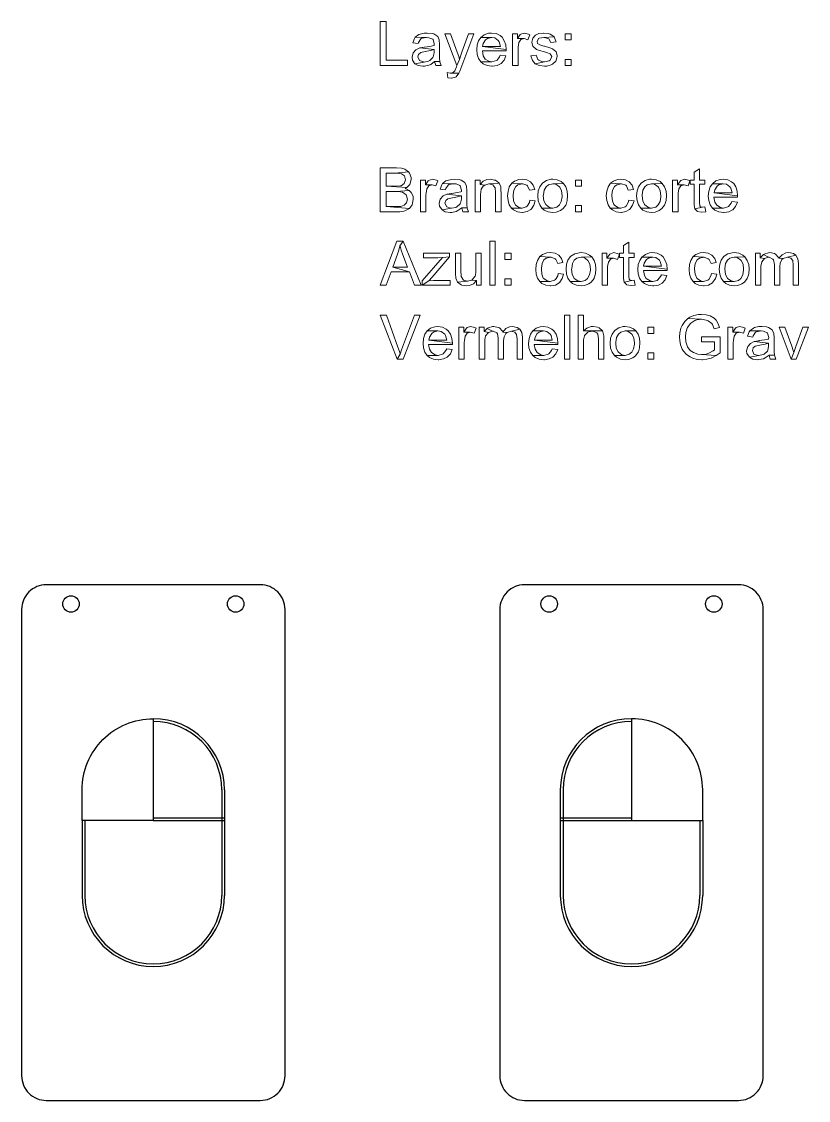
# Model space of a CAD drawing. Header units: millimetres. Extents: x 2660 to 3189, y 1376 to 1573.
# Drawn here: x 2660 to 2803.4, y 1376.2 to 1572.8 of the extents above; entities that cross this region are included whole.
import ezdxf

# ---------------------------------------------------------------- set-up
doc = ezdxf.new("R2010")
doc.units = ezdxf.units.MM

msp = doc.modelspace()

# ---------------------------------------------------------------- linework, layer by layer
at = {"color": 5}
for p, q in [((2696.51, 1432.78), (2696.51, 1413.54)), ((2697.01, 1432.78), (2697.01, 1413.54)), ((2758.2, 1432.78), (2758.2, 1413.54)), ((2758.7, 1432.78), (2758.7, 1413.54)), ((2671.06, 1427.16), (2671.06, 1413.54)), ((2671.56, 1427.16), (2671.56, 1413.54)), ((2684.04, 1427.66), (2697.01, 1427.66)), ((2684.04, 1427.16), (2697.01, 1427.16)), ((2758.2, 1427.66), (2771.18, 1427.66)), ((2758.2, 1427.16), (2771.18, 1427.16)), ((2783.65, 1427.16), (2783.65, 1413.54)), ((2784.15, 1427.16), (2784.15, 1413.54))]:
    msp.add_line(p, q, dxfattribs=at)
at = {"color": 6, "lineweight": 0}
for points in [[(2726.45, 1572.82), (2725.38, 1572.82), (2725.38, 1564.81), (2730.38, 1564.81), (2730.38, 1565.77), (2726.45, 1565.77)], [(2731.78, 1569.96), (2731.65, 1569.76), (2731.36, 1568.96), (2732.31, 1568.83), (2732.38, 1569.04), (2732.8, 1569.7), (2732.97, 1569.79), (2733.82, 1569.93)], [(2733.97, 1570.74), (2733.42, 1570.72), (2732.65, 1570.55), (2732.42, 1570.44), (2731.78, 1569.96), (2733.82, 1569.93), (2734.25, 1569.89), (2734.95, 1569.59), (2735.01, 1569.53), (2735.22, 1568.74), (2735.22, 1568.49), (2735.14, 1568.47), (2734.44, 1568.3), (2733.46, 1568.17), (2733.4, 1568.15), (2732.59, 1568.02), (2735.22, 1567.72), (2735.22, 1567.36), (2735.2, 1567.15), (2735.05, 1566.39), (2734.99, 1566.28), (2734.42, 1565.71), (2734.2, 1565.62), (2733.4, 1565.45), (2731.7, 1565.15), (2732.29, 1564.81), (2733.16, 1564.69), (2733.44, 1564.71), (2734.25, 1564.88), (2734.59, 1565.03), (2735.29, 1565.54), (2736.26, 1565.54), (2736.22, 1566.15), (2736.2, 1567.26), (2736.2, 1568.55), (2736.2, 1568.66), (2736.16, 1569.47), (2735.86, 1570.13), (2735.16, 1570.57), (2734.84, 1570.66)], [(2738.22, 1570.61), (2737.18, 1570.61), (2739.37, 1564.81), (2739.86, 1565.92), (2739.69, 1566.47), (2739.43, 1567.26)], [(2742.47, 1570.61), (2741.49, 1570.61), (2740.26, 1567.24), (2740.09, 1566.73), (2739.86, 1565.92), (2739.37, 1564.81), (2739.28, 1564.58), (2738.99, 1563.84), (2738.67, 1563.54), (2738.14, 1563.43), (2739.73, 1563.41), (2739.92, 1563.81), (2740.28, 1564.73)], [(2743.75, 1569.93), (2743.32, 1569.34), (2743.07, 1568.57), (2742.98, 1567.66), (2743.07, 1566.85), (2743.3, 1566.09), (2743.72, 1565.47), (2745.74, 1565.49), (2745.21, 1565.58), (2744.53, 1566), (2744.17, 1566.6), (2744, 1567.47), (2748.31, 1567.47), (2748.31, 1567.72), (2744.04, 1568.28), (2744.15, 1568.83), (2744.57, 1569.49), (2744.91, 1569.74), (2745.7, 1569.93)], [(2745.68, 1570.74), (2745.11, 1570.7), (2744.36, 1570.42), (2743.75, 1569.93), (2745.7, 1569.93), (2746.27, 1569.85), (2746.91, 1569.38), (2747.08, 1569.13), (2747.29, 1568.28), (2744.04, 1568.28), (2748.31, 1567.72), (2748.25, 1568.57), (2748, 1569.34), (2747.59, 1569.96), (2747.23, 1570.27), (2746.51, 1570.64)], [(2750.4, 1570.61), (2749.5, 1570.61), (2749.5, 1564.81), (2750.5, 1564.81), (2750.5, 1567.85), (2750.5, 1568.19), (2750.65, 1569), (2751.01, 1569.53), (2751.61, 1569.72), (2750.4, 1569.74)], [(2751.65, 1570.74), (2751.01, 1570.55), (2750.91, 1570.47), (2750.4, 1569.74), (2751.61, 1569.72), (2752.31, 1569.51), (2752.65, 1570.42), (2752.42, 1570.55)], [(2755.14, 1570.74), (2755.11, 1570.74), (2754.31, 1570.64), (2753.67, 1570.34), (2753.2, 1569.81), (2753.01, 1569.08), (2753.22, 1568.3), (2753.24, 1568.28), (2753.86, 1567.75), (2754.39, 1567.55), (2755.35, 1567.28), (2755.67, 1567.19), (2756.37, 1566.94), (2756.64, 1566.43), (2756.33, 1565.77), (2756.16, 1565.66), (2755.33, 1565.49), (2753.61, 1565.15), (2753.73, 1565.07), (2754.41, 1564.79), (2755.33, 1564.69), (2755.77, 1564.71), (2756.54, 1564.94), (2756.79, 1565.05), (2757.37, 1565.6), (2757.45, 1565.75), (2757.66, 1566.51), (2757.66, 1566.6), (2757.43, 1567.36), (2757.41, 1567.36), (2756.77, 1567.87), (2756.28, 1568.06), (2755.33, 1568.34), (2755.22, 1568.36), (2754.46, 1568.6), (2754.07, 1568.85), (2753.97, 1569.19), (2754.24, 1569.72), (2754.37, 1569.79), (2755.22, 1569.93), (2757.11, 1570.02), (2757.05, 1570.1), (2756.35, 1570.55), (2756.01, 1570.66)], [(2757.11, 1570.02), (2755.22, 1569.93), (2755.35, 1569.93), (2756.11, 1569.68), (2756.47, 1569), (2757.43, 1569.13), (2757.41, 1569.28)], [(2760.21, 1570.61), (2759.09, 1570.61), (2759.09, 1569.49), (2760.21, 1569.49)], [(2732.59, 1568.02), (2731.89, 1567.68), (2731.38, 1567.13), (2731.19, 1566.34), (2731.27, 1565.81), (2731.7, 1565.15), (2733.4, 1565.45), (2733.27, 1565.47), (2732.52, 1565.73), (2732.23, 1566.39), (2732.38, 1566.85), (2732.76, 1567.17), (2732.78, 1567.17), (2733.61, 1567.36), (2734.54, 1567.53), (2735.22, 1567.72)], [(2736.26, 1565.54), (2735.29, 1565.54), (2735.5, 1564.81), (2736.52, 1564.81), (2736.26, 1565.51)], [(2747.27, 1566.68), (2747.15, 1566.39), (2746.68, 1565.79), (2746.55, 1565.71), (2745.74, 1565.49), (2743.72, 1565.47), (2744.17, 1565.11), (2744.89, 1564.79), (2745.74, 1564.69), (2745.87, 1564.69), (2746.72, 1564.83), (2747.4, 1565.17), (2747.42, 1565.2), (2747.95, 1565.79), (2748.29, 1566.56)], [(2753.82, 1566.7), (2752.84, 1566.56), (2753.12, 1565.75), (2753.61, 1565.15), (2755.33, 1565.49), (2754.99, 1565.51), (2754.29, 1565.81), (2754.14, 1565.94)], [(2760.21, 1565.94), (2759.09, 1565.94), (2759.09, 1564.81), (2760.21, 1564.81)], [(2737.58, 1563.52), (2737.69, 1562.58), (2738.33, 1562.48), (2738.35, 1562.48), (2739.13, 1562.69), (2739.2, 1562.75), (2739.73, 1563.41), (2738.14, 1563.43)], [(2728.38, 1546.15), (2725.38, 1546.15), (2725.38, 1538.16), (2728.44, 1538.16), (2728.95, 1538.16), (2729.72, 1538.29), (2729.87, 1538.33), (2730.59, 1538.7), (2730.7, 1538.76), (2726.45, 1539.1), (2726.45, 1541.84), (2728.3, 1541.84), (2730.68, 1542.05), (2729.91, 1542.41), (2730.21, 1542.58), (2726.45, 1542.8), (2726.45, 1545.22), (2728.04, 1545.22), (2730.53, 1545.43), (2729.87, 1545.92), (2729.29, 1546.09)], [(2783.57, 1545.98), (2782.59, 1545.39), (2782.59, 1543.94), (2781.87, 1543.94), (2781.87, 1543.18), (2782.59, 1543.18), (2782.59, 1539.84), (2782.59, 1539.4), (2782.72, 1538.7), (2784.12, 1538.99), (2783.78, 1539.06), (2783.61, 1539.25), (2783.57, 1539.8), (2783.57, 1543.18), (2784.55, 1543.18), (2784.55, 1543.94), (2783.57, 1543.94)], [(2730.53, 1545.43), (2728.04, 1545.22), (2728.55, 1545.2), (2729.25, 1545.09), (2729.8, 1544.69), (2730, 1543.99), (2729.78, 1543.29), (2729.19, 1542.88), (2729.06, 1542.86), (2728.17, 1542.8), (2726.45, 1542.8), (2730.21, 1542.58), (2730.76, 1543.14), (2730.85, 1543.31), (2731.04, 1544.11), (2731.02, 1544.39), (2730.72, 1545.18)], [(2733.63, 1543.94), (2732.74, 1543.94), (2732.74, 1538.16), (2733.71, 1538.16), (2733.71, 1541.18), (2733.74, 1541.54), (2733.88, 1542.33), (2734.25, 1542.88), (2734.84, 1543.07), (2733.63, 1543.07)], [(2734.88, 1544.07), (2734.25, 1543.88), (2734.14, 1543.8), (2733.63, 1543.07), (2734.84, 1543.07), (2735.54, 1542.86), (2735.88, 1543.77), (2735.65, 1543.9)], [(2738.92, 1544.07), (2738.39, 1544.05), (2737.6, 1543.88), (2737.37, 1543.77), (2736.73, 1543.29), (2738.77, 1543.26), (2739.22, 1543.24), (2739.9, 1542.95), (2739.96, 1542.88), (2740.18, 1542.1), (2740.18, 1541.84), (2740.09, 1541.8), (2739.39, 1541.65), (2738.41, 1541.5), (2738.35, 1541.48), (2737.54, 1541.35), (2740.18, 1541.05), (2740.18, 1540.71), (2740.18, 1540.48), (2740.01, 1539.72), (2739.94, 1539.61), (2739.37, 1539.04), (2739.18, 1538.95), (2738.35, 1538.8), (2736.65, 1538.5), (2737.24, 1538.14), (2738.11, 1538.02), (2738.41, 1538.04), (2739.2, 1538.21), (2739.54, 1538.38), (2740.26, 1538.87), (2741.22, 1538.89), (2741.17, 1539.5), (2741.15, 1540.59), (2741.15, 1541.88), (2741.15, 1541.99), (2741.11, 1542.8), (2740.81, 1543.48), (2740.13, 1543.9), (2739.79, 1544.01)], [(2743.58, 1543.94), (2742.68, 1543.94), (2742.68, 1538.16), (2743.66, 1538.16), (2743.66, 1541.33), (2743.79, 1542.27), (2744.13, 1542.84), (2744.43, 1543.03), (2743.58, 1543.14)], [(2745.4, 1544.07), (2744.83, 1544.01), (2744.13, 1543.71), (2743.58, 1543.14), (2744.43, 1543.03), (2745.21, 1543.22), (2747.04, 1543.39), (2747.02, 1543.41), (2746.38, 1543.9), (2746.23, 1543.94)], [(2751.23, 1544.07), (2750.63, 1544.01), (2749.87, 1543.73), (2749.36, 1543.37), (2751.27, 1543.26), (2751.37, 1543.26), (2752.12, 1542.99), (2752.25, 1542.86), (2752.59, 1542.1), (2753.54, 1542.24), (2753.29, 1543.01), (2752.78, 1543.6), (2752.78, 1543.6), (2752.1, 1543.97)], [(2756.84, 1544.07), (2756.47, 1544.07), (2755.69, 1543.86), (2755.01, 1543.43), (2754.88, 1543.33), (2754.46, 1542.71), (2754.2, 1541.97), (2754.12, 1541.05), (2754.2, 1540.16), (2754.46, 1539.4), (2754.86, 1538.8), (2756.84, 1538.82), (2756.26, 1538.93), (2755.6, 1539.4), (2755.54, 1539.48), (2755.22, 1540.14), (2755.11, 1541.05), (2755.14, 1541.22), (2755.26, 1542.1), (2755.6, 1542.71), (2756.05, 1543.07), (2756.84, 1543.26), (2758.79, 1543.31), (2758.39, 1543.65), (2757.66, 1543.97)], [(2762.08, 1543.94), (2760.96, 1543.94), (2760.96, 1542.84), (2762.08, 1542.84)], [(2769.23, 1544.07), (2768.63, 1544.01), (2767.87, 1543.73), (2767.36, 1543.37), (2769.27, 1543.26), (2769.37, 1543.26), (2770.12, 1542.99), (2770.25, 1542.86), (2770.59, 1542.1), (2771.54, 1542.24), (2771.29, 1543.01), (2770.78, 1543.6), (2770.78, 1543.6), (2770.1, 1543.97)], [(2774.84, 1544.07), (2774.47, 1544.07), (2773.69, 1543.86), (2773.01, 1543.43), (2772.88, 1543.33), (2772.46, 1542.71), (2772.2, 1541.97), (2772.12, 1541.05), (2772.2, 1540.16), (2772.46, 1539.4), (2772.86, 1538.8), (2774.84, 1538.82), (2774.26, 1538.93), (2773.6, 1539.4), (2773.54, 1539.48), (2773.22, 1540.14), (2773.11, 1541.05), (2773.14, 1541.22), (2773.26, 1542.1), (2773.6, 1542.71), (2774.05, 1543.07), (2774.84, 1543.26), (2776.79, 1543.31), (2776.39, 1543.65), (2775.66, 1543.97)], [(2779.57, 1543.94), (2778.68, 1543.94), (2778.68, 1538.16), (2779.66, 1538.16), (2779.66, 1541.18), (2779.68, 1541.54), (2779.83, 1542.33), (2780.19, 1542.88), (2780.76, 1543.07), (2779.57, 1543.07)], [(2780.83, 1544.07), (2780.19, 1543.88), (2780.08, 1543.8), (2779.57, 1543.07), (2780.76, 1543.07), (2781.49, 1542.86), (2781.83, 1543.77), (2781.59, 1543.9)], [(2787.88, 1544.07), (2787.31, 1544.03), (2786.57, 1543.77), (2785.93, 1543.26), (2787.9, 1543.26), (2788.48, 1543.18), (2789.12, 1542.71), (2789.29, 1542.46), (2789.5, 1541.61), (2786.25, 1541.61), (2790.52, 1541.05), (2790.45, 1541.93), (2790.2, 1542.67), (2789.8, 1543.29), (2789.41, 1543.63), (2788.71, 1543.97)], [(2730.68, 1542.05), (2728.3, 1541.84), (2728.72, 1541.84), (2729.46, 1541.71), (2730.1, 1541.25), (2730.1, 1541.25), (2730.34, 1540.48), (2730.17, 1539.8), (2729.76, 1539.35), (2729.15, 1539.14), (2728.44, 1539.1), (2726.45, 1539.1), (2730.7, 1538.76), (2731.19, 1539.44), (2731.29, 1539.65), (2731.42, 1540.48), (2731.38, 1540.97), (2731.04, 1541.69)], [(2736.73, 1543.29), (2736.6, 1543.09), (2736.31, 1542.29), (2737.26, 1542.16), (2737.33, 1542.39), (2737.75, 1543.03), (2737.92, 1543.12), (2738.77, 1543.26)], [(2747.04, 1543.39), (2745.21, 1543.22), (2745.89, 1543.05), (2746.3, 1542.58), (2746.32, 1542.52), (2746.4, 1541.67), (2746.4, 1538.16), (2747.4, 1538.16), (2747.4, 1541.71), (2747.38, 1541.88), (2747.34, 1542.67)], [(2749.36, 1543.37), (2748.91, 1542.67), (2748.89, 1542.65), (2748.68, 1541.9), (2748.59, 1541.03), (2748.68, 1540.18), (2748.91, 1539.42), (2749.31, 1538.8), (2751.23, 1538.82), (2750.69, 1538.91), (2750.06, 1539.35), (2749.97, 1539.46), (2749.7, 1540.12), (2749.61, 1541.05), (2749.61, 1541.25), (2749.74, 1542.12), (2750.08, 1542.75), (2750.48, 1543.09), (2751.27, 1543.26)], [(2758.79, 1543.31), (2756.84, 1543.26), (2757.39, 1543.18), (2758.05, 1542.71), (2758.11, 1542.65), (2758.43, 1541.99), (2758.54, 1541.08), (2758.54, 1540.88), (2758.39, 1540.01), (2758.05, 1539.4), (2757.6, 1539.01), (2756.84, 1538.82), (2754.86, 1538.8), (2755.26, 1538.46), (2755.99, 1538.14), (2756.84, 1538.02), (2757.47, 1538.1), (2758.24, 1538.38), (2758.71, 1538.72), (2759.22, 1539.38), (2759.26, 1539.48), (2759.47, 1540.2), (2759.53, 1541.14), (2759.47, 1541.93), (2759.22, 1542.69)], [(2767.36, 1543.37), (2766.91, 1542.67), (2766.91, 1542.65), (2766.68, 1541.9), (2766.59, 1541.03), (2766.68, 1540.18), (2766.91, 1539.42), (2767.31, 1538.8), (2769.23, 1538.82), (2768.69, 1538.91), (2768.06, 1539.35), (2767.97, 1539.46), (2767.7, 1540.12), (2767.61, 1541.05), (2767.61, 1541.25), (2767.74, 1542.12), (2768.08, 1542.75), (2768.48, 1543.09), (2769.27, 1543.26)], [(2776.79, 1543.31), (2774.84, 1543.26), (2775.39, 1543.18), (2776.05, 1542.71), (2776.11, 1542.65), (2776.43, 1541.99), (2776.54, 1541.08), (2776.54, 1540.88), (2776.39, 1540.01), (2776.05, 1539.4), (2775.6, 1539.01), (2774.84, 1538.82), (2772.86, 1538.8), (2773.26, 1538.46), (2773.99, 1538.14), (2774.84, 1538.02), (2775.47, 1538.1), (2776.24, 1538.38), (2776.71, 1538.72), (2777.22, 1539.38), (2777.26, 1539.48), (2777.47, 1540.2), (2777.53, 1541.14), (2777.47, 1541.93), (2777.22, 1542.69)], [(2785.93, 1543.26), (2785.52, 1542.67), (2785.27, 1541.9), (2785.18, 1541.01), (2785.27, 1540.18), (2785.5, 1539.42), (2785.93, 1538.8), (2787.95, 1538.82), (2787.42, 1538.91), (2786.74, 1539.33), (2786.37, 1539.93), (2786.2, 1540.8), (2790.52, 1540.8), (2790.52, 1541.05), (2786.25, 1541.61), (2786.35, 1542.16), (2786.76, 1542.82), (2787.12, 1543.07), (2787.9, 1543.26)], [(2737.54, 1541.35), (2736.84, 1541.03), (2736.33, 1540.46), (2736.14, 1539.69), (2736.22, 1539.16), (2736.65, 1538.5), (2738.35, 1538.8), (2738.22, 1538.8), (2737.5, 1539.06), (2737.18, 1539.72), (2737.33, 1540.18), (2737.71, 1540.5), (2737.73, 1540.5), (2738.56, 1540.69), (2739.5, 1540.86), (2740.18, 1541.05)], [(2752.67, 1540.27), (2752.59, 1539.84), (2752.18, 1539.18), (2751.99, 1539.04), (2751.23, 1538.82), (2749.31, 1538.8), (2749.7, 1538.48), (2750.4, 1538.14), (2751.23, 1538.02), (2751.33, 1538.04), (2752.16, 1538.19), (2752.84, 1538.59), (2752.95, 1538.7), (2753.39, 1539.33), (2753.65, 1540.16)], [(2770.67, 1540.27), (2770.59, 1539.84), (2770.18, 1539.18), (2770.01, 1539.04), (2769.23, 1538.82), (2767.31, 1538.8), (2767.7, 1538.48), (2768.4, 1538.14), (2769.23, 1538.02), (2769.33, 1538.04), (2770.16, 1538.19), (2770.84, 1538.59), (2770.95, 1538.7), (2771.39, 1539.33), (2771.65, 1540.16)], [(2789.48, 1540.01), (2789.35, 1539.74), (2788.88, 1539.12), (2788.75, 1539.04), (2787.95, 1538.82), (2785.93, 1538.8), (2786.37, 1538.44), (2787.1, 1538.12), (2787.95, 1538.02), (2788.07, 1538.04), (2788.92, 1538.16), (2789.6, 1538.53), (2789.63, 1538.53), (2790.16, 1539.12), (2790.5, 1539.91)], [(2741.22, 1538.89), (2740.26, 1538.87), (2740.45, 1538.16), (2741.47, 1538.16), (2741.24, 1538.84)], [(2762.08, 1539.27), (2760.96, 1539.27), (2760.96, 1538.16), (2762.08, 1538.16)], [(2784.55, 1539.04), (2784.12, 1538.99), (2782.72, 1538.7), (2783.12, 1538.25), (2783.14, 1538.23), (2783.95, 1538.08), (2784.7, 1538.16)], [(2729.57, 1532.79), (2728.42, 1532.79), (2725.36, 1524.78), (2726.47, 1524.78), (2727.36, 1527.2), (2730.7, 1527.2), (2727.66, 1528.07), (2728.53, 1530.41), (2728.78, 1531.13), (2728.98, 1531.94)], [(2729.57, 1532.79), (2728.98, 1531.94), (2729, 1531.87), (2729.21, 1531.15), (2729.53, 1530.28), (2730.38, 1528.07), (2727.66, 1528.07), (2730.7, 1527.2), (2731.63, 1524.78), (2732.84, 1524.78)], [(2745.34, 1524.78), (2745.34, 1532.79), (2746.32, 1532.79), (2746.32, 1524.78), (2745.34, 1524.78)], [(2770.71, 1532.6), (2769.74, 1532), (2769.74, 1530.58), (2769.01, 1530.58), (2769.01, 1529.81), (2769.74, 1529.81), (2769.74, 1526.48), (2769.74, 1526.01), (2769.84, 1525.33), (2771.27, 1525.63), (2770.93, 1525.69), (2770.76, 1525.88), (2770.71, 1526.41), (2770.71, 1529.81), (2771.69, 1529.81), (2771.69, 1530.58), (2770.71, 1530.58)], [(2737.99, 1530.58), (2733.25, 1530.58), (2733.25, 1529.77), (2735.63, 1529.77), (2735.86, 1529.77), (2736.73, 1529.81), (2737.99, 1529.92)], [(2740.09, 1530.58), (2739.11, 1530.58), (2739.11, 1526.99), (2739.11, 1526.88), (2739.18, 1526.07), (2739.47, 1525.35), (2741.3, 1525.5), (2740.56, 1525.71), (2740.15, 1526.33), (2740.13, 1526.46), (2740.09, 1527.37)], [(2743.81, 1530.58), (2742.83, 1530.58), (2742.83, 1527.48), (2742.81, 1527.09), (2742.68, 1526.35), (2742.66, 1526.33), (2742.13, 1525.73), (2742.09, 1525.71), (2742.94, 1525.63), (2742.94, 1524.78), (2743.81, 1524.78)], [(2749.23, 1530.58), (2748.1, 1530.58), (2748.1, 1529.45), (2749.23, 1529.45)], [(2756.37, 1530.71), (2755.77, 1530.64), (2754.99, 1530.37), (2754.5, 1529.98), (2756.41, 1529.9), (2756.52, 1529.9), (2757.26, 1529.6), (2757.39, 1529.47), (2757.73, 1528.73), (2758.68, 1528.88), (2758.43, 1529.64), (2757.92, 1530.24), (2757.92, 1530.24), (2757.24, 1530.58)], [(2761.98, 1530.71), (2761.62, 1530.68), (2760.83, 1530.49), (2760.15, 1530.07), (2760.02, 1529.94), (2759.6, 1529.35), (2759.34, 1528.6), (2759.26, 1527.69), (2759.34, 1526.8), (2759.6, 1526.03), (2760, 1525.44), (2761.98, 1525.46), (2761.4, 1525.56), (2760.75, 1526.01), (2760.68, 1526.09), (2760.36, 1526.77), (2760.26, 1527.69), (2760.28, 1527.84), (2760.41, 1528.71), (2760.75, 1529.35), (2761.19, 1529.71), (2761.98, 1529.9), (2763.93, 1529.92), (2763.53, 1530.26), (2762.81, 1530.6)], [(2766.7, 1530.58), (2765.82, 1530.58), (2765.82, 1524.78), (2766.8, 1524.78), (2766.8, 1527.82), (2766.82, 1528.16), (2766.97, 1528.96), (2767.33, 1529.49), (2767.91, 1529.69), (2766.7, 1529.71)], [(2767.95, 1530.71), (2767.33, 1530.51), (2767.21, 1530.41), (2766.7, 1529.71), (2767.91, 1529.69), (2768.63, 1529.47), (2768.97, 1530.39), (2768.74, 1530.51)], [(2775.03, 1530.71), (2774.45, 1530.66), (2773.71, 1530.39), (2773.07, 1529.9), (2775.05, 1529.9), (2775.62, 1529.79), (2776.26, 1529.32), (2776.43, 1529.09), (2776.62, 1528.24), (2773.39, 1528.24), (2777.66, 1527.69), (2777.6, 1528.54), (2777.34, 1529.3), (2776.94, 1529.92), (2776.56, 1530.24), (2775.86, 1530.6)], [(2784.31, 1530.71), (2783.7, 1530.64), (2782.93, 1530.37), (2782.44, 1529.98), (2784.36, 1529.9), (2784.44, 1529.9), (2785.18, 1529.6), (2785.31, 1529.47), (2785.67, 1528.73), (2786.63, 1528.88), (2786.35, 1529.64), (2785.84, 1530.24), (2785.84, 1530.24), (2785.16, 1530.58)], [(2789.9, 1530.71), (2789.54, 1530.68), (2788.75, 1530.49), (2788.07, 1530.07), (2787.95, 1529.94), (2787.52, 1529.35), (2787.27, 1528.6), (2787.18, 1527.69), (2787.27, 1526.8), (2787.52, 1526.03), (2787.95, 1525.44), (2789.9, 1525.46), (2789.33, 1525.56), (2788.69, 1526.01), (2788.61, 1526.09), (2788.31, 1526.77), (2788.2, 1527.69), (2788.2, 1527.84), (2788.33, 1528.71), (2788.69, 1529.35), (2789.12, 1529.71), (2789.9, 1529.9), (2791.86, 1529.92), (2791.45, 1530.26), (2790.73, 1530.6)], [(2794.64, 1530.58), (2793.77, 1530.58), (2793.77, 1524.78), (2794.75, 1524.78), (2794.75, 1527.79), (2794.77, 1528.26), (2794.9, 1529.01), (2794.92, 1529.01), (2795.41, 1529.64), (2794.64, 1529.77)], [(2795.21, 1530.34), (2794.64, 1529.77), (2795.41, 1529.64), (2796.17, 1529.86)], [(2796.41, 1530.71), (2796.13, 1530.68), (2795.36, 1530.45), (2795.21, 1530.34), (2796.17, 1529.86), (2796.28, 1529.86), (2796.96, 1529.54), (2797.04, 1529.39), (2797.21, 1528.54), (2797.21, 1524.78), (2798.19, 1524.78), (2798.19, 1528.16), (2798.25, 1528.81), (2798.59, 1529.45), (2798.83, 1529.64), (2798.04, 1529.69), (2797.98, 1529.83), (2797.45, 1530.43), (2797.23, 1530.56)], [(2799.83, 1530.71), (2799.3, 1530.64), (2798.62, 1530.3), (2798.04, 1529.69), (2798.83, 1529.64), (2799.61, 1529.86), (2801.14, 1530.24), (2800.68, 1530.56)], [(2801.14, 1530.24), (2799.61, 1529.86), (2800.19, 1529.71), (2800.55, 1529.28), (2800.55, 1529.26), (2800.63, 1528.43), (2800.63, 1524.78), (2801.61, 1524.78), (2801.61, 1528.75), (2801.51, 1529.6)], [(2737.99, 1529.92), (2736.73, 1529.81), (2733.03, 1525.58), (2733.03, 1524.78), (2734.25, 1525.58), (2734.86, 1526.24)], [(2754.5, 1529.98), (2754.05, 1529.3), (2754.03, 1529.28), (2753.82, 1528.52), (2753.73, 1527.65), (2753.82, 1526.8), (2754.05, 1526.03), (2754.46, 1525.44), (2756.37, 1525.46), (2755.84, 1525.54), (2755.2, 1525.99), (2755.11, 1526.07), (2754.84, 1526.75), (2754.75, 1527.69), (2754.75, 1527.86), (2754.88, 1528.75), (2755.22, 1529.37), (2755.62, 1529.71), (2756.41, 1529.9)], [(2763.93, 1529.92), (2761.98, 1529.9), (2762.53, 1529.79), (2763.19, 1529.35), (2763.23, 1529.28), (2763.57, 1528.6), (2763.68, 1527.71), (2763.68, 1527.52), (2763.53, 1526.65), (2763.19, 1526.01), (2762.74, 1525.65), (2761.98, 1525.46), (2760, 1525.44), (2760.41, 1525.1), (2761.13, 1524.76), (2761.98, 1524.65), (2762.62, 1524.71), (2763.38, 1525.01), (2763.85, 1525.35), (2764.36, 1526.01), (2764.4, 1526.12), (2764.61, 1526.84), (2764.68, 1527.75), (2764.61, 1528.56), (2764.36, 1529.3)], [(2773.07, 1529.9), (2772.67, 1529.28), (2772.41, 1528.54), (2772.33, 1527.62), (2772.39, 1526.82), (2772.65, 1526.05), (2773.07, 1525.44), (2775.09, 1525.46), (2774.56, 1525.54), (2773.88, 1525.97), (2773.52, 1526.56), (2773.35, 1527.43), (2777.66, 1527.43), (2777.66, 1527.69), (2773.39, 1528.24), (2773.5, 1528.79), (2773.9, 1529.45), (2774.26, 1529.71), (2775.05, 1529.9)], [(2782.44, 1529.98), (2781.98, 1529.3), (2781.98, 1529.28), (2781.74, 1528.52), (2781.68, 1527.65), (2781.74, 1526.8), (2781.98, 1526.03), (2782.4, 1525.44), (2784.29, 1525.46), (2783.78, 1525.54), (2783.12, 1525.99), (2783.06, 1526.07), (2782.76, 1526.75), (2782.68, 1527.69), (2782.68, 1527.86), (2782.8, 1528.75), (2783.14, 1529.37), (2783.57, 1529.71), (2784.36, 1529.9)], [(2791.86, 1529.92), (2789.9, 1529.9), (2790.45, 1529.79), (2791.11, 1529.35), (2791.18, 1529.28), (2791.5, 1528.6), (2791.6, 1527.71), (2791.6, 1527.52), (2791.45, 1526.65), (2791.11, 1526.01), (2790.67, 1525.65), (2789.9, 1525.46), (2787.95, 1525.44), (2788.35, 1525.1), (2789.05, 1524.76), (2789.9, 1524.65), (2790.54, 1524.71), (2791.3, 1525.01), (2791.79, 1525.35), (2792.28, 1526.01), (2792.32, 1526.12), (2792.54, 1526.84), (2792.62, 1527.75), (2792.54, 1528.56), (2792.28, 1529.3)], [(2757.81, 1526.9), (2757.73, 1526.46), (2757.32, 1525.82), (2757.13, 1525.67), (2756.37, 1525.46), (2754.46, 1525.44), (2754.84, 1525.1), (2755.54, 1524.76), (2756.37, 1524.65), (2756.47, 1524.65), (2757.3, 1524.8), (2757.98, 1525.22), (2758.09, 1525.31), (2758.54, 1525.97), (2758.79, 1526.77)], [(2776.62, 1526.65), (2776.49, 1526.35), (2776, 1525.73), (2775.88, 1525.65), (2775.09, 1525.46), (2773.07, 1525.44), (2773.52, 1525.07), (2774.22, 1524.76), (2775.09, 1524.65), (2775.22, 1524.65), (2776.07, 1524.8), (2776.75, 1525.14), (2776.77, 1525.16), (2777.3, 1525.75), (2777.64, 1526.52)], [(2785.74, 1526.9), (2785.65, 1526.46), (2785.25, 1525.82), (2785.08, 1525.67), (2784.29, 1525.46), (2782.4, 1525.44), (2782.76, 1525.1), (2783.46, 1524.76), (2784.29, 1524.65), (2784.42, 1524.65), (2785.23, 1524.8), (2785.91, 1525.22), (2786.01, 1525.31), (2786.46, 1525.97), (2786.71, 1526.77)], [(2738.16, 1525.63), (2735.48, 1525.63), (2735.1, 1525.63), (2734.25, 1525.58), (2733.03, 1524.78), (2738.16, 1524.78)], [(2742.09, 1525.71), (2741.3, 1525.5), (2739.47, 1525.35), (2739.5, 1525.33), (2740.13, 1524.84), (2740.28, 1524.8), (2741.09, 1524.65), (2741.66, 1524.71), (2742.36, 1525.03), (2742.94, 1525.63)], [(2749.23, 1525.9), (2748.1, 1525.9), (2748.1, 1524.78), (2749.23, 1524.78)], [(2771.69, 1525.67), (2771.27, 1525.63), (2769.84, 1525.33), (2770.27, 1524.88), (2770.29, 1524.86), (2771.1, 1524.71), (2771.84, 1524.8)], [(2726.53, 1519.31), (2725.38, 1519.31), (2728.49, 1511.3), (2729.04, 1512.2), (2728.89, 1512.68), (2728.61, 1513.49)], [(2732.69, 1519.31), (2731.61, 1519.31), (2729.46, 1513.49), (2729.27, 1512.98), (2729.04, 1512.2), (2728.49, 1511.3), (2729.57, 1511.3)], [(2758.94, 1511.3), (2758.94, 1519.31), (2759.92, 1519.31), (2759.92, 1511.3), (2758.94, 1511.3)], [(2762.42, 1519.31), (2761.45, 1519.31), (2761.45, 1511.3), (2762.42, 1511.3), (2762.42, 1514.49), (2762.45, 1514.79), (2762.59, 1515.55), (2762.59, 1515.57), (2763.15, 1516.17), (2763.17, 1516.19), (2763.95, 1516.38), (2765.89, 1516.42), (2762.42, 1516.45)], [(2781.47, 1518.72), (2780.87, 1518.17), (2780.42, 1517.44), (2780.19, 1516.91), (2780, 1516.11), (2779.94, 1515.28), (2779.96, 1514.7), (2780.13, 1513.9), (2780.42, 1513.13), (2780.66, 1512.75), (2781.19, 1512.15), (2781.89, 1511.69), (2782.38, 1511.45), (2783.17, 1511.24), (2784.02, 1511.18), (2784.1, 1511.18), (2784.91, 1511.26), (2785.72, 1511.49), (2785.91, 1511.56), (2786.63, 1511.94), (2783.95, 1512.13), (2783.25, 1512.2), (2782.46, 1512.47), (2781.89, 1512.88), (2781.4, 1513.56), (2781.32, 1513.7), (2781.1, 1514.45), (2781.02, 1515.34), (2781.1, 1516.17), (2781.34, 1516.96), (2781.38, 1517.04), (2781.85, 1517.74), (2781.98, 1517.87), (2782.7, 1518.32), (2783.08, 1518.44), (2783.95, 1518.55)], [(2783.93, 1519.44), (2783.38, 1519.42), (2782.55, 1519.25), (2781.83, 1518.95), (2781.47, 1518.72), (2783.95, 1518.55), (2784.25, 1518.53), (2785.04, 1518.34), (2785.18, 1518.27), (2785.8, 1517.76), (2785.93, 1517.61), (2786.25, 1516.81), (2787.2, 1517.08), (2786.99, 1517.7), (2786.61, 1518.38), (2786.25, 1518.74), (2785.5, 1519.17), (2784.8, 1519.38)], [(2733.95, 1516.42), (2733.52, 1515.83), (2733.29, 1515.06), (2733.2, 1514.15), (2733.27, 1513.34), (2733.52, 1512.58), (2733.95, 1511.96), (2735.97, 1511.98), (2735.41, 1512.07), (2734.76, 1512.49), (2734.37, 1513.09), (2734.2, 1513.96), (2738.54, 1513.96), (2738.54, 1514.21), (2734.27, 1514.77), (2734.37, 1515.32), (2734.78, 1515.98), (2735.12, 1516.23), (2735.9, 1516.42)], [(2735.9, 1517.23), (2735.33, 1517.19), (2734.56, 1516.91), (2733.95, 1516.42), (2735.9, 1516.42), (2736.48, 1516.34), (2737.14, 1515.87), (2737.29, 1515.62), (2737.5, 1514.77), (2734.27, 1514.77), (2738.54, 1514.21), (2738.45, 1515.06), (2738.22, 1515.83), (2737.8, 1516.45), (2737.43, 1516.76), (2736.73, 1517.13)], [(2740.6, 1517.1), (2739.73, 1517.1), (2739.73, 1511.3), (2740.71, 1511.3), (2740.71, 1514.34), (2740.73, 1514.68), (2740.88, 1515.49), (2741.24, 1516.02), (2741.81, 1516.21), (2740.6, 1516.23)], [(2741.85, 1517.23), (2741.24, 1517.04), (2741.11, 1516.96), (2740.6, 1516.23), (2741.81, 1516.21), (2742.53, 1516), (2742.87, 1516.91), (2742.64, 1517.04)], [(2744.34, 1517.1), (2743.45, 1517.1), (2743.45, 1511.3), (2744.43, 1511.3), (2744.43, 1514.32), (2744.45, 1514.79), (2744.6, 1515.53), (2744.6, 1515.53), (2745.11, 1516.17), (2744.34, 1516.3)], [(2744.89, 1516.89), (2744.34, 1516.3), (2745.11, 1516.17), (2745.87, 1516.38)], [(2746.08, 1517.23), (2745.83, 1517.23), (2745.06, 1516.98), (2744.89, 1516.89), (2745.87, 1516.38), (2745.96, 1516.38), (2746.66, 1516.06), (2746.74, 1515.91), (2746.89, 1515.09), (2746.89, 1511.3), (2747.87, 1511.3), (2747.87, 1514.68), (2747.95, 1515.34), (2748.27, 1515.98), (2748.51, 1516.17), (2747.72, 1516.21), (2747.68, 1516.36), (2747.15, 1516.98), (2746.91, 1517.08)], [(2749.5, 1517.23), (2748.97, 1517.17), (2748.29, 1516.85), (2747.72, 1516.21), (2748.51, 1516.17), (2749.29, 1516.38), (2750.84, 1516.76), (2750.35, 1517.08)], [(2750.84, 1516.76), (2749.29, 1516.38), (2749.89, 1516.23), (2750.23, 1515.81), (2750.23, 1515.79), (2750.33, 1514.96), (2750.33, 1511.3), (2751.31, 1511.3), (2751.31, 1515.3), (2751.18, 1516.13)], [(2753.18, 1516.42), (2752.76, 1515.83), (2752.52, 1515.06), (2752.44, 1514.15), (2752.5, 1513.34), (2752.76, 1512.58), (2753.18, 1511.96), (2755.2, 1511.98), (2754.65, 1512.07), (2753.99, 1512.49), (2753.61, 1513.09), (2753.44, 1513.96), (2757.77, 1513.96), (2757.77, 1514.21), (2753.5, 1514.77), (2753.61, 1515.32), (2754.01, 1515.98), (2754.35, 1516.23), (2755.14, 1516.42)], [(2755.14, 1517.23), (2754.56, 1517.19), (2753.8, 1516.91), (2753.18, 1516.42), (2755.14, 1516.42), (2755.73, 1516.34), (2756.37, 1515.87), (2756.52, 1515.62), (2756.73, 1514.77), (2753.5, 1514.77), (2757.77, 1514.21), (2757.69, 1515.06), (2757.45, 1515.83), (2757.03, 1516.45), (2756.67, 1516.76), (2755.96, 1517.13)], [(2764.17, 1517.23), (2763.81, 1517.21), (2763.06, 1516.96), (2762.42, 1516.45), (2765.89, 1516.42), (2765.27, 1516.98), (2765, 1517.1)], [(2765.89, 1516.42), (2763.95, 1516.38), (2764.17, 1516.38), (2764.87, 1516.06), (2765.02, 1515.83), (2765.19, 1514.98), (2765.19, 1511.3), (2766.16, 1511.3), (2766.16, 1514.98), (2766.14, 1515.55), (2765.97, 1516.28)], [(2770.01, 1517.23), (2769.65, 1517.21), (2768.86, 1517.02), (2768.18, 1516.59), (2768.06, 1516.47), (2767.63, 1515.87), (2767.38, 1515.13), (2767.29, 1514.21), (2767.38, 1513.32), (2767.63, 1512.56), (2768.06, 1511.96), (2770.01, 1511.98), (2769.44, 1512.09), (2768.78, 1512.54), (2768.72, 1512.62), (2768.4, 1513.3), (2768.31, 1514.21), (2768.31, 1514.36), (2768.44, 1515.23), (2768.78, 1515.87), (2769.23, 1516.23), (2770.01, 1516.42), (2771.97, 1516.47), (2771.56, 1516.79), (2770.84, 1517.13)], [(2771.97, 1516.47), (2770.01, 1516.42), (2770.56, 1516.34), (2771.22, 1515.87), (2771.29, 1515.81), (2771.61, 1515.13), (2771.71, 1514.24), (2771.71, 1514.04), (2771.56, 1513.17), (2771.22, 1512.54), (2770.78, 1512.17), (2770.01, 1511.98), (2768.06, 1511.96), (2768.46, 1511.62), (2769.16, 1511.28), (2770.01, 1511.18), (2770.65, 1511.24), (2771.41, 1511.54), (2771.9, 1511.88), (2772.39, 1512.54), (2772.43, 1512.64), (2772.65, 1513.36), (2772.71, 1514.3), (2772.65, 1515.09), (2772.39, 1515.85)], [(2775.26, 1517.1), (2774.13, 1517.1), (2774.13, 1515.98), (2775.26, 1515.98)], [(2789.63, 1517.1), (2788.75, 1517.1), (2788.75, 1511.3), (2789.73, 1511.3), (2789.73, 1514.34), (2789.75, 1514.68), (2789.9, 1515.49), (2790.26, 1516.02), (2790.84, 1516.21), (2789.63, 1516.23)], [(2790.88, 1517.23), (2790.26, 1517.04), (2790.14, 1516.96), (2789.63, 1516.23), (2790.84, 1516.21), (2791.56, 1516), (2791.9, 1516.91), (2791.67, 1517.04)], [(2792.75, 1516.45), (2792.62, 1516.25), (2792.32, 1515.45), (2793.28, 1515.32), (2793.34, 1515.53), (2793.77, 1516.19), (2793.94, 1516.28), (2794.79, 1516.42)], [(2794.94, 1517.23), (2794.39, 1517.21), (2793.62, 1517.04), (2793.39, 1516.93), (2792.75, 1516.45), (2794.79, 1516.42), (2795.21, 1516.38), (2795.92, 1516.08), (2795.96, 1516.02), (2796.19, 1515.26), (2796.17, 1514.98), (2796.11, 1514.96), (2795.41, 1514.79), (2794.43, 1514.66), (2794.36, 1514.64), (2793.56, 1514.51), (2796.17, 1514.21), (2796.17, 1513.85), (2796.17, 1513.64), (2796.02, 1512.88), (2795.96, 1512.77), (2795.36, 1512.2), (2795.17, 1512.11), (2794.36, 1511.94), (2792.66, 1511.64), (2793.26, 1511.3), (2794.13, 1511.18), (2794.41, 1511.2), (2795.21, 1511.37), (2795.55, 1511.54), (2796.26, 1512.03), (2797.23, 1512.03), (2797.19, 1512.66), (2797.17, 1513.75), (2797.17, 1515.04), (2797.17, 1515.15), (2797.13, 1515.96), (2796.81, 1516.62), (2796.13, 1517.06), (2795.81, 1517.15)], [(2799.13, 1517.1), (2798.11, 1517.1), (2800.29, 1511.3), (2800.74, 1512.47), (2800.63, 1512.85), (2800.38, 1513.64)], [(2803.42, 1517.1), (2802.4, 1517.1), (2801.12, 1513.58), (2801, 1513.22), (2800.74, 1512.47), (2800.29, 1511.3), (2801.21, 1511.3)], [(2787.33, 1515.38), (2783.95, 1515.38), (2783.95, 1514.45), (2786.29, 1514.45), (2786.29, 1512.96), (2786.08, 1512.79), (2785.29, 1512.39), (2784.78, 1512.22), (2783.95, 1512.13), (2786.63, 1511.94), (2787.33, 1512.43)], [(2793.56, 1514.51), (2792.86, 1514.17), (2792.35, 1513.62), (2792.15, 1512.83), (2792.22, 1512.3), (2792.66, 1511.64), (2794.36, 1511.94), (2794.24, 1511.96), (2793.49, 1512.22), (2793.2, 1512.88), (2793.32, 1513.34), (2793.73, 1513.66), (2793.75, 1513.66), (2794.58, 1513.85), (2795.51, 1514.02), (2796.17, 1514.21)], [(2737.5, 1513.17), (2737.37, 1512.88), (2736.88, 1512.28), (2736.75, 1512.2), (2735.97, 1511.98), (2733.95, 1511.96), (2734.37, 1511.6), (2735.1, 1511.28), (2735.95, 1511.18), (2736.09, 1511.18), (2736.92, 1511.32), (2737.6, 1511.66), (2737.65, 1511.69), (2738.18, 1512.28), (2738.5, 1513.05)], [(2756.73, 1513.17), (2756.6, 1512.88), (2756.11, 1512.28), (2755.99, 1512.2), (2755.2, 1511.98), (2753.18, 1511.96), (2753.61, 1511.6), (2754.33, 1511.28), (2755.18, 1511.18), (2755.33, 1511.18), (2756.16, 1511.32), (2756.84, 1511.66), (2756.88, 1511.69), (2757.41, 1512.28), (2757.73, 1513.05)], [(2775.26, 1512.43), (2774.13, 1512.43), (2774.13, 1511.3), (2775.26, 1511.3)], [(2797.23, 1512.03), (2796.26, 1512.03), (2796.45, 1511.3), (2797.49, 1511.3), (2797.23, 1512)]]:
    msp.add_lwpolyline(points, close=True, dxfattribs=at)
for points in [[(2703.54, 1376.16, 0.414214), (2708.04, 1380.66), (2708.04, 1465.66, 0.414214), (2703.54, 1470.16), (2664.54, 1470.16, 0.414214), (2660.04, 1465.66), (2660.04, 1380.66, 0.414214), (2664.54, 1376.16)], [(2747.18, 1380.66, 0.414214), (2751.68, 1376.16), (2790.68, 1376.16, 0.414214), (2795.18, 1380.66), (2795.18, 1465.66, 0.414214), (2790.68, 1470.16), (2751.68, 1470.16, 0.414214), (2747.18, 1465.66)]]:
    msp.add_lwpolyline(points, format="xyb", close=True)
at = {"color": 1}
for points in [[(2684.04, 1445.75), (2684.04, 1427.16), (2671.06, 1427.16), (2671.06, 1432.78, -0.414214)], [(2771.18, 1445.75), (2771.18, 1427.16), (2784.15, 1427.16), (2784.15, 1432.78, 0.414214)]]:
    msp.add_lwpolyline(points, format="xyb", close=True, dxfattribs=at)
at = {"linetype": 'Continuous'}
for centre in [(2669.04, 1466.66), (2699.04, 1466.66), (2756.18, 1466.66), (2786.18, 1466.66)]:
    msp.add_circle(centre, 1.5, dxfattribs=at)
at = {"color": 5}
for centre, radius, start, end in [((2684.04, 1432.78), 12.97, 0, 90), ((2771.18, 1432.78), 12.97, 90, 180), ((2684.04, 1432.78), 12.47, 0, 90), ((2771.18, 1432.78), 12.47, 90, 180), ((2684.04, 1413.54), 12.97, 180, 0), ((2684.04, 1413.54), 12.47, 180, 0), ((2771.18, 1413.54), 12.97, 180, 0), ((2771.18, 1413.54), 12.47, 180, 0)]:
    msp.add_arc(centre, radius, start, end, dxfattribs=at)

doc.saveas('drawing.dxf')
